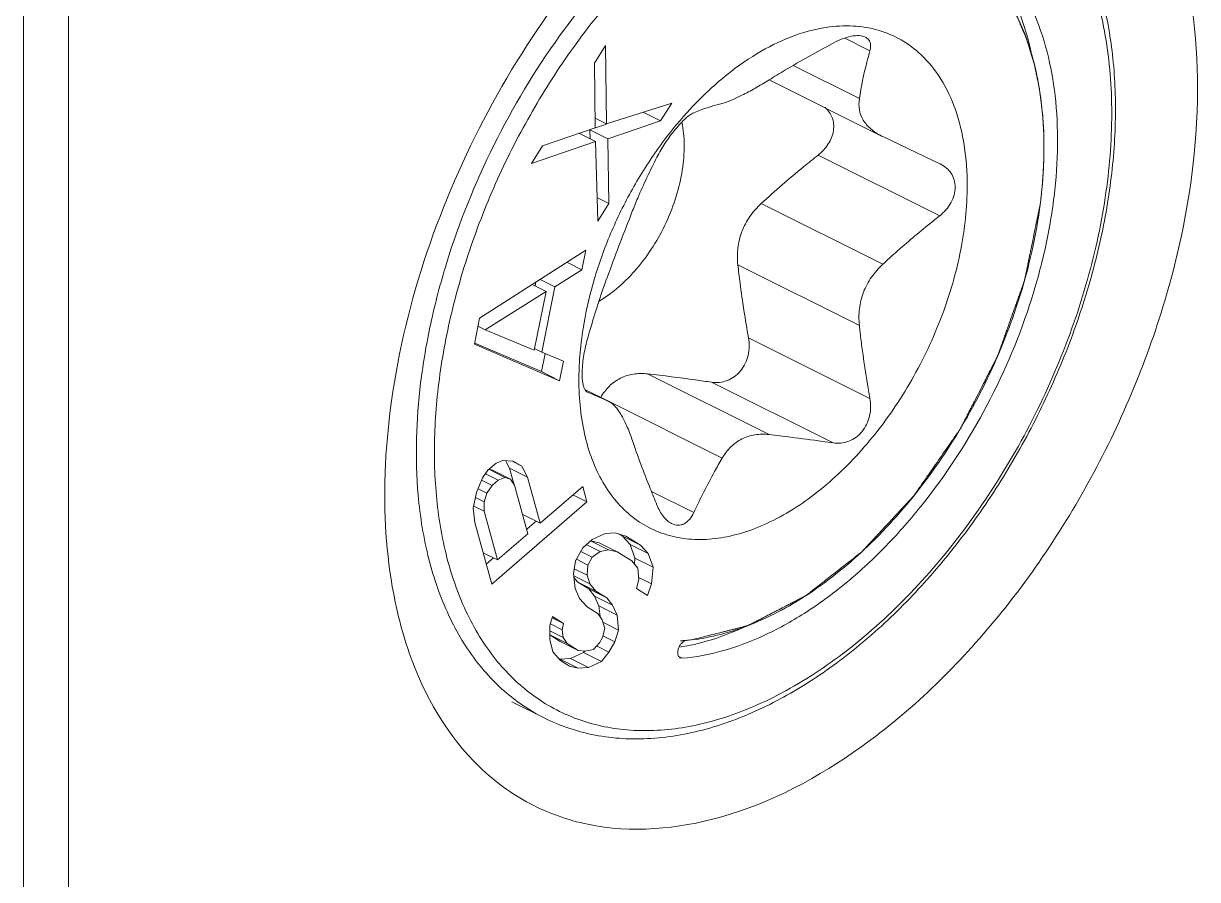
# Model space of a CAD drawing. Header units: millimetres. Extents: x 1177 to 4147, y 93 to 2194.
# Drawn here: x 3561.72 to 3568.16, y 1017.41 to 1022.1 of the extents above; entities that cross this region are included whole.
import ezdxf

# ---------------------------------------------------------------- set-up
doc = ezdxf.new("R2010")
doc.units = ezdxf.units.MM
doc.header["$LTSCALE"] = 0.1
doc.layers.get('0').update_dxf_attribs({"lineweight": 13})

# ---------------------------------------------------------------- blocks, each defined once
blk = doc.blocks.new('01')
for p, q in [((4016.8879, 674.7706), (4016.8879, 1166.673)), ((4017.2415, 678.2525), (4017.2415, 1164.9588)), ((4023.5157, 1042.3684), (4023.3185, 1042.467)), ((4021.4458, 1042.4103), (4021.3587, 1042.2716)), ((4021.3587, 1042.2716), (4021.4458, 1042.4103)), ((4021.4458, 1042.4103), (4021.4527, 1041.7963)), ((4021.4527, 1041.7963), (4021.4458, 1042.4103)), ((4021.3587, 1042.2716), (4021.3651, 1041.7654)), ((4021.3651, 1041.7654), (4021.3587, 1042.2716)), ((4022.9134, 1042.2529), (4023.4324, 1041.9934)), ((4022.7261, 1042.1409), (4023.6068, 1041.7005)), ((4021.9638, 1041.9587), (4021.4527, 1041.7963)), ((4021.4527, 1041.7963), (4021.9638, 1041.9587)), ((4021.9638, 1041.9587), (4021.8768, 1041.82)), ((4021.8768, 1041.82), (4021.9638, 1041.9587)), ((4021.8768, 1041.82), (4021.741, 1041.8879)), ((4021.4527, 1041.7963), (4021.3641, 1041.8406)), ((4021.3655, 1041.7643), (4021.4534, 1041.7943)), ((4021.8768, 1041.82), (4021.4643, 1041.679)), ((4021.4643, 1041.679), (4021.8768, 1041.82)), ((4021.3651, 1041.7654), (4020.9526, 1041.6244)), ((4020.9526, 1041.6244), (4021.3651, 1041.7654)), ((4021.3657, 1041.6577), (4021.2374, 1041.7218)), ((4021.4643, 1041.679), (4021.3229, 1041.7497)), ((4021.3238, 1041.6786), (4021.3229, 1041.7497)), ((4023.6068, 1041.7005), (4023.6158, 1041.6961)), ((4023.6158, 1041.6961), (4023.8832, 1041.5688)), ((4021.3657, 1041.6577), (4020.8656, 1041.4857)), ((4020.8656, 1041.4857), (4021.3657, 1041.6577)), ((4020.9526, 1041.6244), (4020.8656, 1041.4857)), ((4020.8656, 1041.4857), (4020.9526, 1041.6244)), ((4021.3657, 1041.6577), (4021.3836, 1041.0341)), ((4021.3836, 1041.0341), (4021.3657, 1041.6577)), ((4021.4643, 1041.679), (4021.4706, 1041.1728)), ((4021.4706, 1041.1728), (4021.4643, 1041.679)), ((4024.0614, 1041.0758), (4023.1101, 1041.5514)), ((4023.8832, 1041.5688), (4024.0614, 1041.4838)), ((4024.0614, 1041.4838), (4024.0656, 1041.4817)), ((4021.4706, 1041.1728), (4021.3783, 1041.219)), ((4021.4706, 1041.1728), (4021.3836, 1041.0341)), ((4021.3836, 1041.0341), (4021.4706, 1041.1728)), ((4022.6645, 1041.1721), (4023.6158, 1040.6965)), ((4021.2916, 1040.8064), (4020.4592, 1040.275)), ((4020.4592, 1040.275), (4021.2916, 1040.8064)), ((4021.2916, 1040.8064), (4021.2607, 1040.6531)), ((4021.2607, 1040.6531), (4021.2916, 1040.8064)), ((4021.2607, 1040.6531), (4021.1434, 1040.7118)), ((4022.4812, 1040.6916), (4023.4324, 1040.2159)), ((4021.2607, 1040.6531), (4021.0486, 1040.5196)), ((4021.0486, 1040.5196), (4021.2607, 1040.6531)), ((4020.9796, 1040.4836), (4020.8711, 1040.5379)), ((4020.8943, 1040.5263), (4020.9004, 1040.5566)), ((4021.0486, 1040.5196), (4020.933, 1040.5774)), ((4021.0486, 1040.5196), (4020.9456, 1040.0088)), ((4020.9456, 1040.0088), (4021.0486, 1040.5196)), ((4020.5024, 1040.1833), (4020.9796, 1040.4836)), ((4020.5024, 1040.1833), (4020.9796, 1040.4836)), ((4020.9796, 1040.4836), (4020.8869, 1040.0239)), ((4020.9796, 1040.4836), (4020.8869, 1040.0239)), ((4020.4592, 1040.275), (4020.418, 1040.0707)), ((4020.418, 1040.0707), (4020.4592, 1040.275)), ((4020.5024, 1040.1833), (4020.4463, 1040.2113)), ((4020.8869, 1040.0239), (4020.5024, 1040.1833)), ((4020.8869, 1040.0239), (4020.5024, 1040.1833)), ((4023.5157, 1039.6455), (4022.5644, 1040.1211)), ((4021.0856, 1039.7848), (4020.418, 1040.0707)), ((4020.418, 1040.0707), (4021.0856, 1039.7848)), ((4020.4216, 1040.0792), (4020.9442, 1039.8555)), ((4020.9456, 1040.0088), (4020.8895, 1040.0369)), ((4020.9442, 1039.8555), (4020.9728, 1039.9975)), ((4021.1165, 1039.938), (4020.9456, 1040.0088)), ((4020.9456, 1040.0088), (4021.1165, 1039.938)), ((4021.1165, 1039.938), (4021.0856, 1039.7848)), ((4021.0856, 1039.7848), (4021.1165, 1039.938)), ((4021.0856, 1039.7848), (4020.9442, 1039.8555)), ((4021.7743, 1039.8383), (4022.7256, 1039.3626)), ((4023.2272, 1039.2972), (4022.2759, 1039.7728)), ((4021.2833, 1039.7157), (4021.4728, 1039.621)), ((4021.2834, 1039.7156), (4021.4687, 1039.6229)), ((4021.3018, 1039.696), (4021.3004, 1039.6966)), ((4021.4728, 1039.621), (4021.4687, 1039.6229)), ((4021.4733, 1039.6221), (4022.3589, 1039.1793)), ((4020.5876, 1039.1401), (4020.5241, 1039.0854)), ((4020.5241, 1039.0854), (4020.5876, 1039.1401)), ((4020.6407, 1039.1611), (4020.5876, 1039.1401)), ((4020.5876, 1039.1401), (4020.6407, 1039.1611)), ((4020.7207, 1039.1557), (4020.6407, 1039.1611)), ((4020.6407, 1039.1611), (4020.7207, 1039.1557)), ((4020.6925, 1039.1005), (4020.6628, 1039.1596)), ((4020.7904, 1039.1164), (4020.719, 1039.1522)), ((4020.7904, 1039.1164), (4020.7207, 1039.1557)), ((4020.7207, 1039.1557), (4020.7904, 1039.1164)), ((4020.8339, 1039.0298), (4020.7904, 1039.1164)), ((4020.7904, 1039.1164), (4020.8339, 1039.0298)), ((4020.482, 1039.0242), (4020.4351, 1038.9092)), ((4020.4351, 1038.9092), (4020.482, 1039.0242)), ((4020.5241, 1039.0854), (4020.482, 1039.0242)), ((4020.482, 1039.0242), (4020.5241, 1039.0854)), ((4020.6048, 1039.006), (4020.5041, 1039.0563)), ((4020.658, 1039.027), (4020.5304, 1039.0908)), ((4020.5328, 1039.0929), (4020.5593, 1039.0849)), ((4020.7007, 1039.0142), (4020.5593, 1039.0849)), ((4020.658, 1039.027), (4020.6048, 1039.006)), ((4020.6048, 1039.006), (4020.658, 1039.027)), ((4020.7007, 1039.0142), (4020.658, 1039.027)), ((4020.658, 1039.027), (4020.7007, 1039.0142)), ((4020.8339, 1039.0298), (4020.6925, 1039.1005)), ((4020.7263, 1038.9776), (4020.6925, 1039.1005)), ((4020.9333, 1038.6684), (4020.8339, 1039.0298)), ((4020.8339, 1039.0298), (4020.9333, 1038.6684)), ((4020.5152, 1038.9038), (4020.4489, 1038.9369)), ((4020.5572, 1038.9649), (4020.4733, 1039.0069)), ((4020.5572, 1038.9649), (4020.5152, 1038.9038)), ((4020.5152, 1038.9038), (4020.5572, 1038.9649)), ((4020.6048, 1039.006), (4020.5572, 1038.9649)), ((4020.5572, 1038.9649), (4020.6048, 1039.006)), ((4020.7332, 1038.9677), (4020.7007, 1039.0142)), ((4020.7007, 1039.0142), (4020.7332, 1038.9677)), ((4020.8381, 1038.5863), (4020.7332, 1038.9677)), ((4020.7332, 1038.9677), (4020.8381, 1038.5863)), ((4021.2665, 1038.9559), (4020.9333, 1038.6684)), ((4020.9333, 1038.6684), (4021.2665, 1038.9559)), ((4021.2997, 1038.8355), (4021.2665, 1038.9559)), ((4021.2665, 1038.9559), (4021.2997, 1038.8355)), ((4020.4351, 1038.9092), (4020.4096, 1038.7879)), ((4020.4096, 1038.7879), (4020.4351, 1038.9092)), ((4020.4945, 1038.8363), (4020.4269, 1038.87)), ((4020.5152, 1038.9038), (4020.4945, 1038.8363)), ((4020.4945, 1038.8363), (4020.5152, 1038.9038)), ((4020.4945, 1038.8363), (4020.4952, 1038.7623)), ((4020.4952, 1038.7623), (4020.4945, 1038.8363)), ((4021.2997, 1038.8355), (4020.5539, 1038.192)), ((4020.5539, 1038.192), (4021.2997, 1038.8355)), ((4021.2997, 1038.8355), (4021.1903, 1038.8902)), ((4022.1359, 1038.7516), (4021.8051, 1038.917)), ((4020.4096, 1038.7879), (4020.4213, 1038.6738)), ((4020.4213, 1038.6738), (4020.4096, 1038.7879)), ((4020.4952, 1038.7623), (4020.4129, 1038.8035)), ((4020.6001, 1038.3809), (4020.4952, 1038.7623)), ((4020.4952, 1038.7623), (4020.6001, 1038.3809)), ((4020.5539, 1038.192), (4020.4213, 1038.6738)), ((4020.4213, 1038.6738), (4020.5539, 1038.192)), ((4020.9333, 1038.6684), (4020.7967, 1038.7367)), ((4020.8284, 1038.6216), (4020.9013, 1038.6845)), ((4020.8381, 1038.5863), (4020.6001, 1038.3809)), ((4020.6001, 1038.3809), (4020.8381, 1038.5863)), ((4021.4422, 1038.5875), (4021.3401, 1038.5414)), ((4021.4422, 1038.5875), (4021.3401, 1038.5414)), ((4021.5218, 1038.5925), (4021.4422, 1038.5875)), ((4021.5218, 1038.5925), (4021.4422, 1038.5875)), ((4021.6045, 1038.568), (4021.5218, 1038.5925)), ((4021.6045, 1038.568), (4021.5218, 1038.5925)), ((4021.5774, 1038.5668), (4021.5497, 1038.5842)), ((4021.7189, 1038.4961), (4021.5774, 1038.5668)), ((4021.6377, 1038.5013), (4021.5774, 1038.5668)), ((4021.7189, 1038.4961), (4021.6045, 1038.568)), ((4021.7189, 1038.4961), (4021.6045, 1038.568)), ((4021.2666, 1038.4773), (4021.2105, 1038.3748)), ((4021.2666, 1038.4773), (4021.2105, 1038.3748)), ((4021.3401, 1038.5414), (4021.2666, 1038.4773)), ((4021.3401, 1038.5414), (4021.2666, 1038.4773)), ((4021.4034, 1038.4464), (4021.2939, 1038.5012)), ((4021.3274, 1038.5312), (4021.3958, 1038.5157)), ((4021.4688, 1038.4604), (4021.3274, 1038.5312)), ((4021.5372, 1038.445), (4021.3958, 1038.5157)), ((4021.7791, 1038.4306), (4021.6377, 1038.5013)), ((4021.6755, 1038.3948), (4021.6377, 1038.5013)), ((4021.7791, 1038.4306), (4021.7189, 1038.4961)), ((4021.7791, 1038.4306), (4021.7189, 1038.4961)), ((4020.6001, 1038.3809), (4020.4863, 1038.4378)), ((4020.511, 1038.3478), (4020.568, 1038.397)), ((4021.2105, 1038.3748), (4021.1943, 1038.2748)), ((4021.2105, 1038.3748), (4021.1943, 1038.2748)), ((4021.3075, 1038.3413), (4021.2166, 1038.3868)), ((4021.3412, 1038.4029), (4021.2518, 1038.4476)), ((4021.3075, 1038.3413), (4021.3412, 1038.4029)), ((4021.3075, 1038.3413), (4021.3412, 1038.4029)), ((4021.3412, 1038.4029), (4021.4034, 1038.4464)), ((4021.3412, 1038.4029), (4021.4034, 1038.4464)), ((4021.4034, 1038.4464), (4021.4688, 1038.4604)), ((4021.4034, 1038.4464), (4021.4688, 1038.4604)), ((4021.4688, 1038.4604), (4021.5372, 1038.445)), ((4021.4688, 1038.4604), (4021.5372, 1038.445)), ((4021.5372, 1038.445), (4021.6516, 1038.373)), ((4021.5372, 1038.445), (4021.6516, 1038.373)), ((4021.6516, 1038.373), (4021.6975, 1038.3165)), ((4021.6516, 1038.373), (4021.6975, 1038.3165)), ((4021.6709, 1038.3493), (4021.6755, 1038.3948)), ((4021.817, 1038.3241), (4021.6755, 1038.3948)), ((4021.817, 1038.3241), (4021.7791, 1038.4306)), ((4021.817, 1038.3241), (4021.7791, 1038.4306)), ((4021.3025, 1038.2618), (4021.2005, 1038.3128)), ((4021.3025, 1038.2618), (4021.3075, 1038.3413)), ((4021.3025, 1038.2618), (4021.3075, 1038.3413)), ((4021.6975, 1038.3165), (4021.7068, 1038.228)), ((4021.6975, 1038.3165), (4021.7068, 1038.228)), ((4021.8038, 1038.1946), (4021.817, 1038.3241)), ((4021.8038, 1038.1946), (4021.817, 1038.3241)), ((4021.1943, 1038.2748), (4021.2066, 1038.1567)), ((4021.1943, 1038.2748), (4021.2066, 1038.1567)), ((4021.3229, 1038.1938), (4021.1961, 1038.2572)), ((4021.2275, 1038.208), (4021.1974, 1038.245)), ((4021.3689, 1038.1373), (4021.2275, 1038.208)), ((4021.3133, 1038.1541), (4021.2275, 1038.208)), ((4021.3229, 1038.1938), (4021.3025, 1038.2618)), ((4021.3229, 1038.1938), (4021.3025, 1038.2618)), ((4021.3689, 1038.1373), (4021.3229, 1038.1938)), ((4021.3689, 1038.1373), (4021.3229, 1038.1938)), ((4021.7068, 1038.228), (4021.6874, 1038.1575)), ((4021.7068, 1038.228), (4021.6874, 1038.1575)), ((4021.8038, 1038.1946), (4021.7051, 1038.2439)), ((4021.7732, 1038.1035), (4021.8038, 1038.1946)), ((4021.7732, 1038.1035), (4021.8038, 1038.1946)), ((4021.2066, 1038.1567), (4021.2413, 1038.0797)), ((4021.2066, 1038.1567), (4021.2413, 1038.0797)), ((4021.4547, 1038.0833), (4021.3133, 1038.1541)), ((4021.3592, 1038.0976), (4021.3133, 1038.1541)), ((4021.5007, 1038.0269), (4021.3592, 1038.0976)), ((4021.394, 1038.0206), (4021.3592, 1038.0976)), ((4021.4547, 1038.0833), (4021.3689, 1038.1373)), ((4021.4547, 1038.0833), (4021.3689, 1038.1373)), ((4021.6874, 1038.1575), (4021.7732, 1038.1035)), ((4021.6874, 1038.1575), (4021.7732, 1038.1035)), ((4021.2413, 1038.0797), (4021.3016, 1038.0142)), ((4021.2413, 1038.0797), (4021.3016, 1038.0142)), ((4021.3016, 1038.0142), (4021.3874, 1037.9603)), ((4021.3016, 1038.0142), (4021.3874, 1037.9603)), ((4021.5354, 1037.9499), (4021.394, 1038.0206)), ((4021.4027, 1037.9374), (4021.394, 1038.0206)), ((4021.5007, 1038.0269), (4021.4547, 1038.0833)), ((4021.5007, 1038.0269), (4021.4547, 1038.0833)), ((4021.5354, 1037.9499), (4021.5007, 1038.0269)), ((4021.5354, 1037.9499), (4021.5007, 1038.0269)), ((4021.0291, 1037.9376), (4021.0097, 1037.8671)), ((4021.0291, 1037.9376), (4021.0097, 1037.8671)), ((4021.1149, 1037.8836), (4021.0264, 1037.9278)), ((4021.1149, 1037.8836), (4021.0291, 1037.9376)), ((4021.1149, 1037.8836), (4021.0291, 1037.9376)), ((4021.3874, 1037.9603), (4021.4191, 1037.9128)), ((4021.3874, 1037.9603), (4021.4191, 1037.9128)), ((4021.4191, 1037.9128), (4021.4395, 1037.8448)), ((4021.4191, 1037.9128), (4021.4395, 1037.8448)), ((4021.5477, 1037.8318), (4021.5354, 1037.9499)), ((4021.5477, 1037.8318), (4021.5354, 1037.9499)), ((4021.0097, 1037.8671), (4021.0078, 1037.758)), ((4021.0097, 1037.8671), (4021.0078, 1037.758)), ((4021.1129, 1037.7746), (4021.009, 1037.8265)), ((4021.1067, 1037.8336), (4021.0134, 1037.8803)), ((4021.1067, 1037.8336), (4021.1149, 1037.8836)), ((4021.1067, 1037.8336), (4021.1149, 1037.8836)), ((4021.1129, 1037.7746), (4021.1067, 1037.8336)), ((4021.1129, 1037.7746), (4021.1067, 1037.8336)), ((4021.4395, 1037.8448), (4021.4202, 1037.7743)), ((4021.4395, 1037.8448), (4021.4202, 1037.7743)), ((4021.5477, 1037.8318), (4021.4249, 1037.8932)), ((4021.5172, 1037.7408), (4021.5477, 1037.8318)), ((4021.5172, 1037.7408), (4021.5477, 1037.8318)), ((4021.0078, 1037.758), (4021.0313, 1037.6605)), ((4021.0078, 1037.758), (4021.0313, 1037.6605)), ((4021.1446, 1037.7271), (4021.0084, 1037.7952)), ((4021.0889, 1037.7438), (4021.0084, 1037.7945)), ((4021.2303, 1037.6731), (4021.0889, 1037.7438)), ((4021.1446, 1037.7271), (4021.1129, 1037.7746)), ((4021.1446, 1037.7271), (4021.1129, 1037.7746)), ((4021.3977, 1037.7332), (4021.3498, 1037.6807)), ((4021.3977, 1037.7332), (4021.3498, 1037.6807)), ((4021.4202, 1037.7743), (4021.3977, 1037.7332)), ((4021.4202, 1037.7743), (4021.3977, 1037.7332)), ((4021.5172, 1037.7408), (4021.4238, 1037.7875)), ((4021.4723, 1037.6588), (4021.5172, 1037.7408)), ((4021.4723, 1037.6588), (4021.5172, 1037.7408)), ((4022.08, 1037.7515), (4022.0858, 1037.752)), ((4022.0858, 1037.752), (4022.1194, 1037.7555)), ((4021.0313, 1037.6605), (4021.0916, 1037.595)), ((4021.0313, 1037.6605), (4021.0916, 1037.595)), ((4021.2303, 1037.6731), (4021.1446, 1037.7271)), ((4021.2303, 1037.6731), (4021.1446, 1037.7271)), ((4021.1696, 1037.6104), (4021.2717, 1037.6564)), ((4021.2845, 1037.6667), (4021.2303, 1037.6731)), ((4021.2845, 1037.6667), (4021.2303, 1037.6731)), ((4021.2717, 1037.6564), (4021.2818, 1037.6688)), ((4021.4131, 1037.5857), (4021.2717, 1037.6564)), ((4021.3498, 1037.6807), (4021.2845, 1037.6667)), ((4021.3498, 1037.6807), (4021.2845, 1037.6667)), ((4021.4723, 1037.6588), (4021.3744, 1037.7077)), ((4021.4131, 1037.5857), (4021.4723, 1037.6588)), ((4021.4131, 1037.5857), (4021.4723, 1037.6588)), ((4021.08, 1037.6076), (4021.09, 1037.6053)), ((4021.09, 1037.6053), (4021.1696, 1037.6104)), ((4021.2314, 1037.5346), (4021.09, 1037.6053)), ((4021.0916, 1037.595), (4021.163, 1037.5501)), ((4021.0916, 1037.595), (4021.163, 1037.5501)), ((4021.163, 1037.5501), (4021.2314, 1037.5346)), ((4021.163, 1037.5501), (4021.2314, 1037.5346)), ((4021.3111, 1037.5396), (4021.1696, 1037.6104)), ((4021.3111, 1037.5396), (4021.4131, 1037.5857)), ((4021.3111, 1037.5396), (4021.4131, 1037.5857)), ((4022.0464, 1037.6115), (4022.0197, 1037.6248)), ((4022.0464, 1037.6115), (4022.0297, 1037.6144)), ((4021.2314, 1037.5346), (4021.3111, 1037.5396)), ((4021.2314, 1037.5346), (4021.3111, 1037.5396)), ((4020.9644, 1037.144), (4020.7109, 1037.2708))]:
    blk.add_line(p, q)
for centre, radius, start, end in [((4024.5685, 1039.6656), 3.3325, 144.93887, 145.53874), ((4027.6865, 1036.3023), 5.99, 131.70938, 132.81259), ((4029.5672, 1040.8716), 6.1697, 186.10007, 186.61048), ((4023.9851, 1039.7611), 2.7498, 171.93049, 172.78946), ((4023.5438, 1039.7919), 2.3072, 178.82337, 179.99663), ((4023.4663, 1039.7919), 2.2297, 179.99586, 181.46265), ((4015.8845, 1027.0859), 13.7245, 65.99091, 66.75163), ((4021.2967, 1026.6888), 12.7541, 82.798, 83.56763), ((4021.7465, 1039.4017), 1.7269, 279.21284, 281.29787), ((4021.6192, 1038.4515), 1.4623, 232.56694, 243.39728), ((4021.4231, 1039.972), 2.9823, 295.68553, 296.56658)]:
    blk.add_arc(centre, radius, start, end)
for points, knots in [([(4023.451, 1044.5957), (4023.7844, 1044.6904), (4024.3171, 1044.7372), (4024.9549, 1044.5097), (4025.5066, 1044.1079), (4025.9853, 1043.2662), (4026.0803, 1042.4897), (4026.0803, 1042.0725)], [0, 0, 0, 0, 0.241229, 0.353155, 0.465495, 0.709646, 1, 1, 1, 1]), ([(4024.408, 1044.0311), (4024.52, 1043.9751), (4024.7342, 1043.8318), (4024.9995, 1043.5401), (4025.2056, 1043.1805), (4025.3495, 1042.7633), (4025.43, 1042.2985), (4025.4467, 1041.7962), (4025.3999, 1041.2672), (4025.2911, 1040.7231), (4025.1229, 1040.176), (4024.8992, 1039.6382), (4024.6253, 1039.1221), (4024.3072, 1038.6392), (4023.9522, 1038.2008), (4023.568, 1037.8166), (4023.1632, 1037.4956), (4022.8757, 1037.3229), (4022.7309, 1037.2505)], [0, 0, 0, 0, 0.046374, 0.094191, 0.144678, 0.198693, 0.256662, 0.318598, 0.384166, 0.452757, 0.523561, 0.595631, 0.66795, 0.739486, 0.809251, 0.876361, 0.940103, 1, 1, 1, 1]), ([(4022.7569, 1037.3046), (4022.9384, 1037.3954), (4023.2982, 1037.6225), (4023.7923, 1038.0578), (4024.2472, 1038.5864), (4024.646, 1039.1886), (4024.9739, 1039.8419), (4025.2187, 1040.5219), (4025.3711, 1041.2033), (4025.4253, 1041.8609), (4025.3789, 1042.4708), (4025.2326, 1043.011), (4025.0243, 1043.3948), (4024.8124, 1043.6399), (4024.6364, 1043.7903), (4024.4418, 1043.9092), (4024.2308, 1043.9952), (4024.0055, 1044.0475), (4023.6831, 1044.0722), (4023.2518, 1044.0117), (4022.9219, 1043.8823), (4022.7569, 1043.7998)], [0, 0, 0, 0, 0.063265, 0.131823, 0.204585, 0.280032, 0.356417, 0.431911, 0.504761, 0.573445, 0.636852, 0.694489, 0.746724, 0.771287, 0.795134, 0.818602, 0.84206, 0.865879, 0.890399, 0.942508, 1, 1, 1, 1]), ([(4019.7509, 1039.4785), (4019.8412, 1040.2689), (4020.3417, 1041.8126), (4021.2935, 1043.1279), (4021.878, 1043.6626)], [0, 0, 0, 0, 0.501063, 1, 1, 1, 1]), ([(4022.2603, 1043.6678), (4022.0394, 1043.5145), (4021.6137, 1043.1489), (4021.2546, 1042.7193), (4021.086, 1042.4849)], [0, 0, 0, 0, 0.482181, 1, 1, 1, 1]), ([(4024.8684, 1041.858), (4024.8651, 1041.8844), (4024.8603, 1041.9241), (4024.8546, 1041.9704), (4024.8514, 1041.9968), (4024.849, 1042.0166), (4024.847, 1042.0332), (4024.8454, 1042.0464), (4024.8444, 1042.0546), (4024.8435, 1042.0613), (4024.843, 1042.0654), (4024.8427, 1042.0683), (4024.8425, 1042.0699), (4024.8421, 1042.0715), (4024.8417, 1042.0734), (4024.8407, 1042.0781), (4024.8393, 1042.0851), (4024.8373, 1042.0945), (4024.8354, 1042.1039), (4024.8328, 1042.1164), (4024.8282, 1042.1383), (4024.8217, 1042.1695), (4024.8152, 1042.2007), (4024.8106, 1042.2226), (4024.808, 1042.2351), (4024.806, 1042.2445), (4024.8041, 1042.2539), (4024.8026, 1042.2609), (4024.8017, 1042.2656), (4024.8012, 1042.2675), (4024.8009, 1042.2691), (4024.8005, 1042.2706), (4024.7997, 1042.2731), (4024.7986, 1042.2768), (4024.7968, 1042.2826), (4024.7946, 1042.2899), (4024.791, 1042.3016), (4024.7865, 1042.3162), (4024.7812, 1042.3337), (4024.7758, 1042.3513), (4024.7704, 1042.3688), (4024.765, 1042.3863), (4024.7597, 1042.4038), (4024.7552, 1042.4184), (4024.7516, 1042.4301), (4024.7494, 1042.4374), (4024.7476, 1042.4432), (4024.7463, 1042.4476), (4024.7451, 1042.4513), (4024.7444, 1042.4538), (4024.7439, 1042.4553), (4024.7436, 1042.4564), (4024.7431, 1042.4574), (4024.7426, 1042.4587), (4024.7416, 1042.4611), (4024.7402, 1042.4645), (4024.7385, 1042.4685), (4024.7362, 1042.4739), (4024.7334, 1042.4806), (4024.7289, 1042.4914), (4024.7232, 1042.5049), (4024.7164, 1042.521), (4024.7097, 1042.5372), (4024.7029, 1042.5534), (4024.6961, 1042.5695), (4024.6893, 1042.5857), (4024.6836, 1042.5992), (4024.6791, 1042.6099), (4024.6763, 1042.6167), (4024.674, 1042.6221), (4024.6726, 1042.6254), (4024.6716, 1042.6278), (4024.671, 1042.6291), (4024.6703, 1042.6303), (4024.6695, 1042.6319), (4024.6675, 1042.6355), (4024.6644, 1042.641), (4024.6603, 1042.6484), (4024.6563, 1042.6557), (4024.6508, 1042.6655), (4024.6413, 1042.6826), (4024.6277, 1042.7071), (4024.6141, 1042.7316), (4024.6046, 1042.7487), (4024.5992, 1042.7585), (4024.5951, 1042.7658), (4024.591, 1042.7732), (4024.588, 1042.7787), (4024.586, 1042.7824), (4024.5851, 1042.7839), (4024.5844, 1042.7851), (4024.5837, 1042.7863), (4024.5822, 1042.7882), (4024.5802, 1042.791), (4024.577, 1042.7955), (4024.5729, 1042.8011), (4024.5664, 1042.81), (4024.5583, 1042.8212), (4024.5486, 1042.8346), (4024.5356, 1042.8525), (4024.5194, 1042.8749), (4024.4999, 1042.9017), (4024.487, 1042.9196), (4024.4805, 1042.9286)], [0, 0, 0, 0, 0.0625, 0.09375, 0.109375, 0.125, 0.140625, 0.148438, 0.15625, 0.160156, 0.164062, 0.166016, 0.166992, 0.167969, 0.169922, 0.171875, 0.179688, 0.1875, 0.195312, 0.203125, 0.21875, 0.25, 0.28125, 0.296875, 0.304688, 0.3125, 0.320312, 0.328125, 0.330078, 0.332031, 0.333008, 0.333984, 0.335938, 0.339844, 0.34375, 0.351562, 0.359375, 0.375, 0.390625, 0.40625, 0.421875, 0.4375, 0.453125, 0.46875, 0.476562, 0.484375, 0.488281, 0.492188, 0.496094, 0.498047, 0.499023, 0.5, 0.500977, 0.501953, 0.503906, 0.507812, 0.511719, 0.515625, 0.523438, 0.53125, 0.546875, 0.5625, 0.578125, 0.59375, 0.609375, 0.625, 0.640625, 0.648438, 0.65625, 0.660156, 0.664062, 0.666016, 0.666992, 0.667969, 0.669922, 0.671875, 0.679688, 0.6875, 0.695312, 0.703125, 0.71875, 0.75, 0.78125, 0.796875, 0.804688, 0.8125, 0.820312, 0.828125, 0.830078, 0.832031, 0.833008, 0.833984, 0.835938, 0.839844, 0.84375, 0.851562, 0.859375, 0.875, 0.890625, 0.90625, 0.9375, 0.96875, 1, 1, 1, 1]), ([(4024.779, 1042.3534), (4024.7545, 1042.4637), (4024.6921, 1042.6736), (4024.5951, 1042.8705), (4024.5394, 1042.9596)], [0, 0, 0, 0, 0.518165, 1, 1, 1, 1]), ([(4021.5543, 1042.8454), (4021.4262, 1042.7014), (4021.1825, 1042.3953), (4020.8632, 1041.8982), (4020.5913, 1041.3672), (4020.3738, 1040.8158), (4020.2161, 1040.2578), (4020.1221, 1039.7069), (4020.0943, 1039.177), (4020.1214, 1038.834), (4020.1474, 1038.6705)], [0, 0, 0, 0, 0.127491, 0.258267, 0.390299, 0.521487, 0.64978, 0.77329, 0.890419, 1, 1, 1, 1]), ([(4024.8724, 1041.4177), (4024.8808, 1041.5602), (4024.8801, 1041.8364), (4024.8215, 1042.2309), (4024.7064, 1042.5812), (4024.5889, 1042.7865), (4024.5215, 1042.8764)], [0, 0, 0, 0, 0.280138, 0.540178, 0.77953, 1, 1, 1, 1]), ([(4022.0464, 1037.6115), (4022.1518, 1037.6207), (4022.369, 1037.6622), (4022.6906, 1037.7828), (4023.0127, 1037.9606), (4023.329, 1038.192), (4023.6333, 1038.4721), (4024.0193, 1038.9083), (4024.4317, 1039.5353), (4024.7307, 1040.227), (4024.8894, 1040.7986), (4024.9634, 1041.2188), (4024.9917, 1041.6257), (4024.9687, 1042.1204), (4024.8829, 1042.4766), (4024.7882, 1042.6871)], [0, 0, 0, 0, 0.049411, 0.10258, 0.159713, 0.220696, 0.28513, 0.352417, 0.492284, 0.633465, 0.702331, 0.76887, 0.832367, 0.892274, 1, 1, 1, 1]), ([(4022.1084, 1041.912), (4022.1883, 1041.9982), (4022.3535, 1042.156), (4022.6942, 1042.4018), (4022.9825, 1042.5223), (4023.1729, 1042.5511)], [0, 0, 0, 0, 0.279855, 0.541423, 1, 1, 1, 1]), ([(4023.1729, 1042.5511), (4023.2424, 1042.5616), (4023.38, 1042.5697), (4023.5807, 1042.5372), (4023.7635, 1042.4601), (4023.8688, 1042.3812), (4023.9163, 1042.3363)], [0, 0, 0, 0, 0.263216, 0.512472, 0.755201, 1, 1, 1, 1]), ([(4021.086, 1042.4849), (4020.8915, 1042.2146), (4020.5475, 1041.6408), (4020.237, 1040.8694), (4020.0707, 1040.2383), (4019.9672, 1039.6347), (4019.9526, 1039.1807), (4019.9784, 1038.8889)], [0, 0, 0, 0, 0.260591, 0.521022, 0.64786, 0.770696, 1, 1, 1, 1]), ([(4022.7256, 1042.1398), (4022.7662, 1042.1653), (4022.9308, 1042.2659), (4023.0994, 1042.3599), (4023.2272, 1042.4282)], [0, 0, 0, 0, 0.248883, 1, 1, 1, 1]), ([(4023.2272, 1042.4282), (4023.2505, 1042.4407), (4023.2965, 1042.4622), (4023.3651, 1042.4831), (4023.4268, 1042.4897), (4023.4646, 1042.4822), (4023.4794, 1042.4747)], [0, 0, 0, 0, 0.300242, 0.57566, 0.811056, 1, 1, 1, 1]), ([(4023.4794, 1042.4747), (4023.4883, 1042.4703), (4023.5044, 1042.4586), (4023.5191, 1042.4322), (4023.5226, 1042.4008), (4023.5188, 1042.3794), (4023.5157, 1042.3684)], [0, 0, 0, 0, 0.241904, 0.472848, 0.720057, 1, 1, 1, 1]), ([(4023.5157, 1042.3684), (4023.5072, 1042.3383), (4023.4739, 1042.2146), (4023.4472, 1042.089), (4023.4324, 1041.9934)], [0, 0, 0, 0, 0.244334, 1, 1, 1, 1]), ([(4023.9163, 1042.3363), (4023.9756, 1042.2804), (4024.0828, 1042.1459), (4024.1956, 1041.9025), (4024.2634, 1041.6192), (4024.2772, 1041.4173), (4024.2772, 1041.3124)], [0, 0, 0, 0, 0.219653, 0.457363, 0.717236, 1, 1, 1, 1]), ([(4022.3589, 1041.9564), (4022.382, 1041.9623), (4022.4345, 1041.9815), (4022.5198, 1042.0215), (4022.6195, 1042.0752), (4022.6893, 1042.117), (4022.7256, 1042.1398)], [0, 0, 0, 0, 0.174041, 0.406426, 0.687634, 1, 1, 1, 1]), ([(4026.0803, 1042.0725), (4026.0803, 1041.5919), (4025.9328, 1040.5929), (4025.3842, 1039.1722), (4024.5583, 1037.8976), (4023.8381, 1037.1971), (4023.4507, 1036.9198)], [0, 0, 0, 0, 0.241612, 0.501416, 0.760461, 1, 1, 1, 1]), ([(4023.4324, 1041.9934), (4023.428, 1041.9648), (4023.4273, 1041.9059), (4023.459, 1041.8214), (4023.5216, 1041.7504), (4023.5766, 1041.7156), (4023.6068, 1041.7005)], [0, 0, 0, 0, 0.237288, 0.472424, 0.723454, 1, 1, 1, 1]), ([(4021.8407, 1041.58), (4021.8615, 1041.6096), (4021.9451, 1041.7246), (4022.0362, 1041.8342), (4022.1084, 1041.912)], [0, 0, 0, 0, 0.253987, 1, 1, 1, 1]), ([(4021.8474, 1041.5343), (4021.8664, 1041.5715), (4021.9111, 1041.6471), (4021.9754, 1041.7353), (4022.0319, 1041.7996), (4022.0706, 1041.8378), (4022.1044, 1041.8653), (4022.1261, 1041.8785), (4022.1359, 1041.8825)], [0, 0, 0, 0, 0.273641, 0.574888, 0.714236, 0.83469, 0.930719, 1, 1, 1, 1]), ([(4022.1359, 1041.8825), (4022.1529, 1041.8895), (4022.2258, 1041.9182), (4022.3007, 1041.9418), (4022.3589, 1041.9564)], [0, 0, 0, 0, 0.234293, 1, 1, 1, 1]), ([(4023.163, 1041.9252), (4023.1755, 1041.9144), (4023.1982, 1041.8897), (4023.2218, 1041.845), (4023.233, 1041.7948), (4023.2306, 1041.7227), (4023.1942, 1041.6329), (4023.1409, 1041.5759), (4023.1101, 1041.5514)], [0, 0, 0, 0, 0.115359, 0.230174, 0.347259, 0.468733, 0.726294, 1, 1, 1, 1]), ([(4022.0424, 1041.8086), (4022.0547, 1041.75), (4022.0666, 1041.6242), (4022.0508, 1041.429), (4022.0031, 1041.2263), (4021.9256, 1041.0252), (4021.822, 1040.8346), (4021.6968, 1040.6631), (4021.5556, 1040.5183), (4021.45, 1040.4405), (4021.3961, 1040.4086)], [0, 0, 0, 0, 0.110522, 0.231343, 0.360129, 0.493602, 0.627992, 0.759438, 0.884363, 1, 1, 1, 1]), ([(4024.8769, 1041.521), (4024.877, 1041.5279), (4024.8773, 1041.5416), (4024.8777, 1041.5588), (4024.8779, 1041.5708), (4024.878, 1041.5777), (4024.878, 1041.5879), (4024.8781, 1041.6032), (4024.8781, 1041.6185), (4024.8782, 1041.6288), (4024.8781, 1041.6355), (4024.878, 1041.644), (4024.8778, 1041.6541), (4024.8777, 1041.6625), (4024.8776, 1041.6693), (4024.8776, 1041.6735), (4024.8775, 1041.6769), (4024.8775, 1041.6794), (4024.8774, 1041.6815), (4024.8774, 1041.6832), (4024.8774, 1041.6844), (4024.8773, 1041.686), (4024.8773, 1041.6879), (4024.8772, 1041.6903), (4024.8771, 1041.6933), (4024.877, 1041.6972), (4024.8768, 1041.702), (4024.8766, 1041.7098), (4024.8763, 1041.7176), (4024.876, 1041.7254), (4024.8758, 1041.7313), (4024.8756, 1041.7371), (4024.8755, 1041.7415), (4024.8754, 1041.7445), (4024.8754, 1041.7457), (4024.8753, 1041.7467), (4024.8753, 1041.7475), (4024.8752, 1041.7489), (4024.8751, 1041.751), (4024.8749, 1041.7543), (4024.8747, 1041.7585), (4024.8744, 1041.7651), (4024.8739, 1041.7733), (4024.8734, 1041.7833), (4024.873, 1041.7907), (4024.8728, 1041.7957), (4024.8727, 1041.7978), (4024.8726, 1041.7994), (4024.8725, 1041.8012), (4024.8722, 1041.8044), (4024.8719, 1041.8089), (4024.8714, 1041.8162), (4024.8707, 1041.8253), (4024.8697, 1041.8398), (4024.8689, 1041.8507), (4024.8684, 1041.858)], [0, 0, 0, 0, 0.0625, 0.125, 0.15625, 0.171875, 0.1875, 0.25, 0.3125, 0.328125, 0.34375, 0.375, 0.40625, 0.4375, 0.453125, 0.46875, 0.476562, 0.484375, 0.492188, 0.496094, 0.5, 0.503906, 0.507812, 0.515625, 0.523438, 0.53125, 0.546875, 0.5625, 0.59375, 0.609375, 0.625, 0.640625, 0.65625, 0.660156, 0.664062, 0.666016, 0.667969, 0.671875, 0.679688, 0.6875, 0.703125, 0.71875, 0.75, 0.78125, 0.8125, 0.820312, 0.828125, 0.832031, 0.835938, 0.84375, 0.859375, 0.875, 0.90625, 0.9375, 1, 1, 1, 1]), ([(4021.2625, 1040.1472), (4021.2797, 1040.2687), (4021.3311, 1040.514), (4021.4519, 1040.8743), (4021.6142, 1041.2242), (4021.7481, 1041.4453), (4021.8208, 1041.5513)], [0, 0, 0, 0, 0.241715, 0.492248, 0.746727, 1, 1, 1, 1]), ([(4021.652, 1041.1032), (4021.6665, 1041.1405), (4021.726, 1041.2867), (4021.7939, 1041.4294), (4021.8474, 1041.5343)], [0, 0, 0, 0, 0.253873, 1, 1, 1, 1]), ([(4023.1101, 1041.5514), (4023.0719, 1041.5211), (4022.92, 1041.3987), (4022.7718, 1041.2716), (4022.6645, 1041.1721)], [0, 0, 0, 0, 0.249747, 1, 1, 1, 1]), ([(4024.8488, 1041.1674), (4024.8497, 1041.1745), (4024.8514, 1041.1888), (4024.8536, 1041.2067), (4024.8553, 1041.221), (4024.8569, 1041.2352), (4024.8587, 1041.253), (4024.8606, 1041.2708), (4024.8621, 1041.285), (4024.863, 1041.2956), (4024.864, 1041.3062), (4024.8647, 1041.3151), (4024.8654, 1041.3221), (4024.8658, 1041.3266), (4024.8661, 1041.3301), (4024.8663, 1041.3328), (4024.8665, 1041.335), (4024.8667, 1041.3367), (4024.8668, 1041.338), (4024.8669, 1041.3396), (4024.8671, 1041.3416), (4024.8672, 1041.3442), (4024.8675, 1041.3473), (4024.8678, 1041.3514), (4024.8681, 1041.3565), (4024.8687, 1041.3647), (4024.8693, 1041.3729), (4024.8699, 1041.3811), (4024.8704, 1041.3872), (4024.8708, 1041.3934), (4024.8711, 1041.398), (4024.8714, 1041.4011), (4024.8714, 1041.4023), (4024.8715, 1041.4034), (4024.8716, 1041.4043), (4024.8717, 1041.4058), (4024.8718, 1041.408), (4024.872, 1041.4115), (4024.8722, 1041.4159), (4024.8726, 1041.4228), (4024.8731, 1041.4315), (4024.8735, 1041.4403), (4024.8739, 1041.4472), (4024.8742, 1041.4516), (4024.8744, 1041.4551), (4024.8745, 1041.4573), (4024.8746, 1041.459), (4024.8747, 1041.4609), (4024.8748, 1041.4643), (4024.875, 1041.4691), (4024.8752, 1041.4768), (4024.8756, 1041.4864), (4024.8762, 1041.5018), (4024.8766, 1041.5133), (4024.8769, 1041.521)], [0, 0, 0, 0, 0.0625, 0.125, 0.15625, 0.1875, 0.25, 0.3125, 0.34375, 0.375, 0.40625, 0.4375, 0.453125, 0.46875, 0.476562, 0.484375, 0.492188, 0.496094, 0.5, 0.503906, 0.507812, 0.515625, 0.523438, 0.53125, 0.546875, 0.5625, 0.59375, 0.609375, 0.625, 0.640625, 0.65625, 0.660156, 0.664062, 0.666016, 0.667969, 0.671875, 0.679688, 0.6875, 0.703125, 0.71875, 0.75, 0.78125, 0.796875, 0.8125, 0.820312, 0.828125, 0.832031, 0.835938, 0.84375, 0.859375, 0.875, 0.90625, 0.9375, 1, 1, 1, 1]), ([(4022.0802, 1037.7515), (4022.241, 1037.7656), (4022.487, 1037.8281), (4022.7993, 1037.9703), (4023.1279, 1038.1655), (4023.5239, 1038.4897), (4023.9485, 1038.972), (4024.3135, 1039.5332), (4024.6007, 1040.1453), (4024.7956, 1040.7776), (4024.86, 1041.2076), (4024.8724, 1041.4177)], [0, 0, 0, 0, 0.098298, 0.151974, 0.208695, 0.330535, 0.461657, 0.598465, 0.736688, 0.871895, 1, 1, 1, 1]), ([(4024.0656, 1041.4817), (4024.0828, 1041.4731), (4024.1151, 1041.4522), (4024.1534, 1041.4094), (4024.1777, 1041.3572), (4024.183, 1041.319), (4024.183, 1041.2997)], [0, 0, 0, 0, 0.253344, 0.500133, 0.746624, 1, 1, 1, 1]), ([(4024.2772, 1041.3124), (4024.2772, 1041.1444), (4024.2392, 1040.7961), (4024.0901, 1040.2825), (4023.856, 1039.7861), (4023.5516, 1039.3386), (4023.1964, 1038.9682), (4022.8657, 1038.7363), (4022.5958, 1038.615), (4022.4014, 1038.5588), (4022.2125, 1038.5359), (4022.0894, 1038.5436), (4022.0306, 1038.5533)], [0, 0, 0, 0, 0.128809, 0.266666, 0.408304, 0.547874, 0.679834, 0.799848, 0.854727, 0.906117, 0.954336, 1, 1, 1, 1]), ([(4024.183, 1041.2997), (4024.183, 1041.2792), (4024.1768, 1041.2368), (4024.1428, 1041.1556), (4024.0968, 1041.1039), (4024.0614, 1041.0758)], [0, 0, 0, 0, 0.235347, 0.482572, 1, 1, 1, 1]), ([(4022.1194, 1037.7555), (4022.1378, 1037.7601), (4022.1746, 1037.7695), (4022.2299, 1037.7835), (4022.2851, 1037.7975), (4022.3312, 1037.8091), (4022.368, 1037.8185), (4022.3956, 1037.8255), (4022.4232, 1037.8324), (4022.4509, 1037.8394), (4022.4739, 1037.8453), (4022.4923, 1037.8499), (4022.5061, 1037.8534), (4022.5176, 1037.8564), (4022.5268, 1037.8587), (4022.5337, 1037.8604), (4022.5406, 1037.8622), (4022.5464, 1037.8636), (4022.551, 1037.8648), (4022.5539, 1037.8655), (4022.5562, 1037.8661), (4022.5579, 1037.8666), (4022.5593, 1037.8669), (4022.5604, 1037.8672), (4022.5609, 1037.8673), (4022.5614, 1037.8674), (4022.5618, 1037.8677), (4022.5624, 1037.868), (4022.5634, 1037.8685), (4022.5649, 1037.8693), (4022.5666, 1037.8702), (4022.569, 1037.8714), (4022.5719, 1037.8729), (4022.5766, 1037.8753), (4022.5825, 1037.8784), (4022.5895, 1037.882), (4022.5966, 1037.8857), (4022.606, 1037.8905), (4022.6177, 1037.8966), (4022.6318, 1037.9039), (4022.6506, 1037.9136), (4022.6741, 1037.9257), (4022.7022, 1037.9403), (4022.7304, 1037.9549), (4022.7586, 1037.9695), (4022.7962, 1037.9889), (4022.8337, 1038.0083), (4022.8713, 1038.0278), (4022.8995, 1038.0423), (4022.9229, 1038.0545), (4022.9417, 1038.0642), (4022.9558, 1038.0715), (4022.9675, 1038.0776), (4022.9769, 1038.0824), (4022.984, 1038.0861), (4022.991, 1038.0897), (4022.9969, 1038.0928), (4023.0016, 1038.0952), (4023.0045, 1038.0967), (4023.0069, 1038.0979), (4023.0086, 1038.0988), (4023.0101, 1038.0996), (4023.0111, 1038.1001), (4023.0117, 1038.1004), (4023.0122, 1038.1006), (4023.0126, 1038.101), (4023.0132, 1038.1014), (4023.0142, 1038.1022), (4023.0156, 1038.1033), (4023.0173, 1038.1047), (4023.0196, 1038.1065), (4023.0225, 1038.1087), (4023.027, 1038.1123), (4023.0327, 1038.1168), (4023.0396, 1038.1221), (4023.0465, 1038.1275), (4023.0556, 1038.1347), (4023.0671, 1038.1436), (4023.0808, 1038.1544), (4023.0991, 1038.1687), (4023.122, 1038.1866), (4023.1494, 1038.2081), (4023.186, 1038.2368), (4023.2318, 1038.2726), (4023.2775, 1038.3085), (4023.3142, 1038.3371), (4023.3416, 1038.3586), (4023.3645, 1038.3765), (4023.3828, 1038.3909), (4023.3965, 1038.4016), (4023.408, 1038.4106), (4023.4171, 1038.4177), (4023.424, 1038.4231), (4023.4308, 1038.4285), (4023.4366, 1038.433), (4023.4411, 1038.4365), (4023.4446, 1038.4392), (4023.4474, 1038.4415), (4023.4494, 1038.443), (4023.4506, 1038.4439), (4023.4514, 1038.4445), (4023.4522, 1038.4455), (4023.4533, 1038.4466), (4023.4551, 1038.4486), (4023.4578, 1038.4515), (4023.461, 1038.4549), (4023.4652, 1038.4595), (4023.4705, 1038.4652), (4023.4769, 1038.472), (4023.4833, 1038.4789), (4023.4918, 1038.4881), (4023.5024, 1038.4995), (4023.5152, 1038.5132), (4023.5322, 1038.5315), (4023.5534, 1038.5544), (4023.5789, 1038.5818), (4023.6129, 1038.6184), (4023.6554, 1038.6642), (4023.6979, 1038.7099), (4023.7318, 1038.7465), (4023.7573, 1038.774), (4023.7786, 1038.7968), (4023.7956, 1038.8151), (4023.8083, 1038.8289), (4023.819, 1038.8403), (4023.8274, 1038.8494), (4023.8338, 1038.8563), (4023.8402, 1038.8632), (4023.8455, 1038.8689), (4023.8498, 1038.8735), (4023.8529, 1038.8769), (4023.8556, 1038.8797), (4023.8575, 1038.8817), (4023.8585, 1038.8829), (4023.8593, 1038.8837), (4023.86, 1038.8848), (4023.861, 1038.8861), (4023.8626, 1038.8885), (4023.865, 1038.8919), (4023.8678, 1038.896), (4023.8716, 1038.9015), (4023.8764, 1038.9083), (4023.882, 1038.9165), (4023.8877, 1038.9246), (4023.8953, 1038.9355), (4023.9047, 1038.9492), (4023.9161, 1038.9655), (4023.9313, 1038.9873), (4023.9502, 1039.0146), (4023.9729, 1039.0473), (4024.0032, 1039.0909), (4024.041, 1039.1455), (4024.0789, 1039.2), (4024.1092, 1039.2436), (4024.1319, 1039.2763), (4024.1508, 1039.3036), (4024.166, 1039.3254), (4024.1773, 1039.3418), (4024.1887, 1039.3581), (4024.1982, 1039.3717), (4024.2057, 1039.3827), (4024.2105, 1039.3895), (4024.2143, 1039.3949), (4024.2171, 1039.399), (4024.2195, 1039.4024), (4024.2211, 1039.4048), (4024.2221, 1039.4062), (4024.2228, 1039.4072), (4024.2233, 1039.4083), (4024.2241, 1039.4098), (4024.2254, 1039.4124), (4024.2273, 1039.4161), (4024.2296, 1039.4205), (4024.2326, 1039.4264), (4024.2364, 1039.4338), (4024.2425, 1039.4456), (4024.2501, 1039.4604), (4024.2591, 1039.4781), (4024.2682, 1039.4958), (4024.2804, 1039.5195), (4024.2955, 1039.549), (4024.3137, 1039.5845), (4024.3379, 1039.6317), (4024.3682, 1039.6908), (4024.3985, 1039.7499), (4024.4228, 1039.7972), (4024.441, 1039.8326), (4024.4561, 1039.8622), (4024.4682, 1039.8858), (4024.4773, 1039.9036), (4024.4864, 1039.9213), (4024.494, 1039.9361), (4024.5001, 1039.9479), (4024.5039, 1039.9553), (4024.5069, 1039.9612), (4024.5092, 1039.9656), (4024.5111, 1039.9693), (4024.5124, 1039.9719), (4024.5131, 1039.9734), (4024.5138, 1039.9745), (4024.5141, 1039.9756), (4024.5147, 1039.9772), (4024.5156, 1039.9799), (4024.517, 1039.9837), (4024.5187, 1039.9884), (4024.5209, 1039.9946), (4024.5236, 1040.0023), (4024.528, 1040.0146), (4024.5335, 1040.0301), (4024.5402, 1040.0486), (4024.5468, 1040.0672), (4024.5556, 1040.0919), (4024.5666, 1040.1228), (4024.5798, 1040.1599), (4024.5975, 1040.2093), (4024.6195, 1040.2712), (4024.6415, 1040.333), (4024.6592, 1040.3824), (4024.6724, 1040.4195), (4024.6834, 1040.4504), (4024.6922, 1040.4751), (4024.6988, 1040.4937), (4024.7055, 1040.5122), (4024.711, 1040.5277), (4024.7154, 1040.54), (4024.7181, 1040.5478), (4024.7203, 1040.5539), (4024.722, 1040.5586), (4024.7234, 1040.5624), (4024.7243, 1040.5651), (4024.7249, 1040.5667), (4024.7253, 1040.5678), (4024.7255, 1040.569), (4024.7259, 1040.5706), (4024.7264, 1040.5733), (4024.7272, 1040.5772), (4024.7282, 1040.5819), (4024.7295, 1040.5881), (4024.7311, 1040.5959), (4024.7337, 1040.6084), (4024.7369, 1040.624), (4024.7407, 1040.6428), (4024.7446, 1040.6615), (4024.7497, 1040.6865), (4024.7562, 1040.7177), (4024.7639, 1040.7552), (4024.7742, 1040.8051), (4024.7871, 1040.8676), (4024.8025, 1040.9425), (4024.818, 1041.0175), (4024.8334, 1041.0924), (4024.8437, 1041.1424), (4024.8488, 1041.1674)], [0, 0, 0, 0, 0.015625, 0.03125, 0.046875, 0.0625, 0.070312, 0.078125, 0.085938, 0.09375, 0.101562, 0.105469, 0.109375, 0.113281, 0.115234, 0.117188, 0.119141, 0.121094, 0.12207, 0.123047, 0.123535, 0.124023, 0.124512, 0.124756, 0.124878, 0.125, 0.125122, 0.125244, 0.125488, 0.125977, 0.126465, 0.126953, 0.12793, 0.128906, 0.130859, 0.132812, 0.134766, 0.136719, 0.140625, 0.144531, 0.148438, 0.15625, 0.164062, 0.171875, 0.179688, 0.1875, 0.203125, 0.210938, 0.21875, 0.226562, 0.230469, 0.234375, 0.238281, 0.240234, 0.242188, 0.244141, 0.246094, 0.24707, 0.248047, 0.248535, 0.249023, 0.249512, 0.249756, 0.249878, 0.25, 0.250122, 0.250244, 0.250488, 0.250977, 0.251465, 0.251953, 0.25293, 0.253906, 0.255859, 0.257812, 0.259766, 0.261719, 0.265625, 0.269531, 0.273438, 0.28125, 0.289062, 0.296875, 0.3125, 0.328125, 0.335938, 0.34375, 0.351562, 0.355469, 0.359375, 0.363281, 0.365234, 0.367188, 0.369141, 0.371094, 0.37207, 0.373047, 0.374023, 0.374512, 0.374756, 0.375, 0.375244, 0.375488, 0.375977, 0.376953, 0.37793, 0.378906, 0.380859, 0.382812, 0.384766, 0.386719, 0.390625, 0.394531, 0.398438, 0.40625, 0.414062, 0.421875, 0.4375, 0.453125, 0.460938, 0.46875, 0.476562, 0.480469, 0.484375, 0.488281, 0.490234, 0.492188, 0.494141, 0.496094, 0.49707, 0.498047, 0.499023, 0.499512, 0.499756, 0.5, 0.500244, 0.500488, 0.500977, 0.501953, 0.50293, 0.503906, 0.505859, 0.507812, 0.509766, 0.511719, 0.515625, 0.519531, 0.523438, 0.53125, 0.539062, 0.546875, 0.5625, 0.578125, 0.585938, 0.59375, 0.601562, 0.605469, 0.609375, 0.613281, 0.617188, 0.619141, 0.621094, 0.62207, 0.623047, 0.624023, 0.624512, 0.624756, 0.625, 0.625244, 0.625488, 0.625977, 0.626953, 0.62793, 0.628906, 0.630859, 0.632812, 0.636719, 0.640625, 0.644531, 0.648438, 0.65625, 0.664062, 0.671875, 0.6875, 0.703125, 0.710938, 0.71875, 0.726562, 0.730469, 0.734375, 0.738281, 0.742188, 0.744141, 0.746094, 0.74707, 0.748047, 0.749023, 0.749512, 0.749756, 0.75, 0.750244, 0.750488, 0.750977, 0.751953, 0.75293, 0.753906, 0.755859, 0.757812, 0.761719, 0.765625, 0.769531, 0.773438, 0.78125, 0.789062, 0.796875, 0.8125, 0.828125, 0.835938, 0.84375, 0.851562, 0.855469, 0.859375, 0.863281, 0.867188, 0.869141, 0.871094, 0.87207, 0.873047, 0.874023, 0.874512, 0.874756, 0.875, 0.875244, 0.875488, 0.875977, 0.876953, 0.87793, 0.878906, 0.880859, 0.882812, 0.886719, 0.890625, 0.894531, 0.898438, 0.90625, 0.914062, 0.921875, 0.9375, 0.953125, 0.96875, 0.984375, 1, 1, 1, 1]), ([(4022.6645, 1041.1721), (4022.6316, 1041.1416), (4022.5719, 1041.074), (4022.5084, 1040.9548), (4022.4765, 1040.8244), (4022.4765, 1040.7353), (4022.4812, 1040.6916)], [0, 0, 0, 0, 0.252147, 0.50318, 0.752544, 1, 1, 1, 1]), ([(4021.4687, 1040.6226), (4021.4998, 1040.7054), (4021.5593, 1040.8662), (4021.622, 1041.0258), (4021.652, 1041.1032)], [0, 0, 0, 0, 0.515876, 1, 1, 1, 1]), ([(4024.0614, 1041.0758), (4024.0307, 1041.0514), (4023.9086, 1040.9533), (4023.7888, 1040.8522), (4023.7011, 1040.774)], [0, 0, 0, 0, 0.249785, 1, 1, 1, 1]), ([(4022.4812, 1040.6916), (4022.4862, 1040.644), (4022.509, 1040.4532), (4022.5393, 1040.2633), (4022.5644, 1040.1211)], [0, 0, 0, 0, 0.248696, 1, 1, 1, 1]), ([(4023.6158, 1040.6965), (4023.5829, 1040.666), (4023.5232, 1040.5984), (4023.4597, 1040.4792), (4023.4278, 1040.3488), (4023.4278, 1040.2596), (4023.4324, 1040.2159)], [0, 0, 0, 0, 0.252147, 0.50318, 0.752544, 1, 1, 1, 1]), ([(4021.3018, 1040.104), (4021.3139, 1040.1474), (4021.3641, 1040.322), (4021.4207, 1040.4948), (4021.4687, 1040.6226)], [0, 0, 0, 0, 0.24812, 1, 1, 1, 1]), ([(4022.5644, 1040.1211), (4022.5725, 1040.0758), (4022.571, 1039.9817), (4022.5206, 1039.8755), (4022.4558, 1039.8143), (4022.3991, 1039.7834), (4022.3378, 1039.7689), (4022.2962, 1039.7699), (4022.2759, 1039.7728)], [0, 0, 0, 0, 0.26219, 0.520208, 0.644916, 0.765571, 0.883413, 1, 1, 1, 1]), ([(4023.4385, 1040.1613), (4023.4435, 1040.1183), (4023.4653, 1039.9458), (4023.4929, 1039.7741), (4023.5157, 1039.6455)], [0, 0, 0, 0, 0.248908, 1, 1, 1, 1]), ([(4021.2371, 1039.8393), (4021.2375, 1039.8612), (4021.2406, 1039.9504), (4021.2486, 1040.0394), (4021.257, 1040.1063)], [0, 0, 0, 0, 0.245184, 1, 1, 1, 1]), ([(4021.2618, 1039.8392), (4021.2618, 1039.8834), (4021.2706, 1039.9728), (4021.2896, 1040.0604), (4021.3018, 1040.104)], [0, 0, 0, 0, 0.49396, 1, 1, 1, 1]), ([(4021.2831, 1039.715), (4021.2794, 1039.7216), (4021.273, 1039.7379), (4021.2637, 1039.7792), (4021.2618, 1039.8141), (4021.2618, 1039.8392)], [0, 0, 0, 0, 0.180597, 0.408876, 1, 1, 1, 1]), ([(4021.5621, 1039.8041), (4021.5303, 1039.7882), (4021.4706, 1039.745), (4021.4264, 1039.6866), (4021.4076, 1039.655)], [0, 0, 0, 0, 0.491676, 1, 1, 1, 1]), ([(4021.7743, 1039.8383), (4021.7378, 1039.8424), (4021.6644, 1039.842), (4021.594, 1039.8201), (4021.5621, 1039.8041)], [0, 0, 0, 0, 0.507703, 1, 1, 1, 1]), ([(4022.2759, 1039.7728), (4022.2334, 1039.779), (4022.0664, 1039.8026), (4021.8992, 1039.8243), (4021.7743, 1039.8383)], [0, 0, 0, 0, 0.254793, 1, 1, 1, 1]), ([(4022.0306, 1038.5533), (4021.9736, 1038.5628), (4021.8617, 1038.593), (4021.707, 1038.6732), (4021.5708, 1038.7859), (4021.4556, 1038.9286), (4021.3631, 1039.0985), (4021.2689, 1039.3655), (4021.2412, 1039.585), (4021.2373, 1039.735)], [0, 0, 0, 0, 0.112144, 0.222945, 0.335495, 0.452637, 0.576612, 0.708875, 1, 1, 1, 1]), ([(4021.3004, 1039.6966), (4021.2988, 1039.6974), (4021.2916, 1039.702), (4021.2864, 1039.7092), (4021.2831, 1039.715)], [0, 0, 0, 0, 0.214679, 1, 1, 1, 1]), ([(4021.652, 1039.3257), (4021.6396, 1039.3622), (4021.6137, 1039.4293), (4021.5752, 1039.5061), (4021.5425, 1039.556), (4021.5141, 1039.5912), (4021.4899, 1039.6124), (4021.4728, 1039.621)], [0, 0, 0, 0, 0.32919, 0.612775, 0.732587, 0.836651, 1, 1, 1, 1]), ([(4023.5157, 1039.6455), (4023.5237, 1039.6001), (4023.5223, 1039.5061), (4023.4719, 1039.3999), (4023.4071, 1039.3386), (4023.3504, 1039.3078), (4023.2891, 1039.2933), (4023.2475, 1039.2943), (4023.2272, 1039.2972)], [0, 0, 0, 0, 0.262176, 0.520191, 0.644891, 0.765572, 0.883371, 1, 1, 1, 1]), ([(4019.7163, 1038.8905), (4019.7163, 1038.9385), (4019.7194, 1039.1349), (4019.734, 1039.3311), (4019.7509, 1039.4785)], [0, 0, 0, 0, 0.244332, 1, 1, 1, 1]), ([(4021.8474, 1038.8113), (4021.8298, 1038.8542), (4021.7611, 1039.0243), (4021.6964, 1039.196), (4021.652, 1039.3257)], [0, 0, 0, 0, 0.252572, 1, 1, 1, 1]), ([(4022.7256, 1039.3626), (4022.689, 1039.3667), (4022.6156, 1039.3663), (4022.5108, 1039.3338), (4022.4219, 1039.2694), (4022.3777, 1039.211), (4022.3589, 1039.1793)], [0, 0, 0, 0, 0.25391, 0.50015, 0.74593, 1, 1, 1, 1]), ([(4023.2272, 1039.2972), (4023.1993, 1039.3012), (4023.0889, 1039.317), (4022.9784, 1039.3319), (4022.8957, 1039.3423)], [0, 0, 0, 0, 0.252734, 1, 1, 1, 1]), ([(4022.3589, 1039.1793), (4022.3381, 1039.1442), (4022.2584, 1039.0045), (4022.1865, 1038.8604), (4022.1359, 1038.7516)], [0, 0, 0, 0, 0.253652, 1, 1, 1, 1]), ([(4019.9081, 1037.6539), (4019.8758, 1037.7468), (4019.7585, 1038.1488), (4019.7163, 1038.5706), (4019.7163, 1038.8905)], [0, 0, 0, 0, 0.235162, 1, 1, 1, 1]), ([(4019.9784, 1038.8889), (4019.9934, 1038.7197), (4020.0454, 1038.3961), (4020.1995, 1037.9494), (4020.3905, 1037.6301), (4020.5755, 1037.4203), (4020.6774, 1037.3309), (4020.7304, 1037.2904)], [0, 0, 0, 0, 0.280678, 0.538835, 0.776684, 0.889751, 1, 1, 1, 1]), ([(4021.9627, 1038.6655), (4021.9371, 1038.6783), (4021.903, 1038.7109), (4021.869, 1038.7637), (4021.8542, 1038.7949), (4021.8474, 1038.8113)], [0, 0, 0, 0, 0.453872, 0.717726, 1, 1, 1, 1]), ([(4022.1359, 1038.7516), (4022.1272, 1038.7328), (4022.107, 1038.6991), (4022.0702, 1038.6675), (4022.0375, 1038.6549), (4022.0037, 1038.6508), (4021.978, 1038.6579), (4021.9627, 1038.6655)], [0, 0, 0, 0, 0.285229, 0.534625, 0.650237, 0.763798, 1, 1, 1, 1]), ([(4020.1474, 1038.6705), (4020.1733, 1038.5079), (4020.2474, 1038.1995), (4020.4103, 1037.8454), (4020.5768, 1037.6064), (4020.7157, 1037.4524), (4020.8699, 1037.3213), (4021.0385, 1037.2144), (4021.2199, 1037.1324), (4021.4127, 1037.076), (4021.6154, 1037.0457), (4021.9019, 1037.0401), (4022.2796, 1037.1026), (4022.5702, 1037.2145), (4022.7157, 1037.2844)], [0, 0, 0, 0, 0.140907, 0.270048, 0.330899, 0.389747, 0.447134, 0.503687, 0.560085, 0.61702, 0.675146, 0.735047, 0.861785, 1, 1, 1, 1]), ([(4022.0848, 1037.7082), (4022.1207, 1037.7153), (4022.2686, 1037.7497), (4022.4122, 1037.8016), (4022.5175, 1037.8486)], [0, 0, 0, 0, 0.240942, 1, 1, 1, 1]), ([(4022.0297, 1037.6144), (4022.0249, 1037.6168), (4022.016, 1037.6255), (4022.0099, 1037.6442), (4022.0101, 1037.6665), (4022.0161, 1037.6903), (4022.0275, 1037.7132), (4022.0463, 1037.7371), (4022.0666, 1037.7503), (4022.0802, 1037.7515)], [0, 0, 0, 0, 0.093443, 0.201847, 0.329891, 0.473073, 0.621952, 0.765507, 1, 1, 1, 1]), ([(4022.0314, 1037.7481), (4022.0348, 1037.7483), (4022.0418, 1037.7487), (4022.0505, 1037.7492), (4022.0566, 1037.7497), (4022.0597, 1037.7499), (4022.0614, 1037.75), (4022.0628, 1037.7501), (4022.0639, 1037.7502), (4022.0647, 1037.7503), (4022.0653, 1037.7503), (4022.0657, 1037.7503), (4022.066, 1037.7503), (4022.0662, 1037.7504), (4022.0666, 1037.7504), (4022.0673, 1037.7505), (4022.0684, 1037.7505), (4022.0701, 1037.7507), (4022.0723, 1037.7509), (4022.0757, 1037.7512), (4022.0783, 1037.7514), (4022.08, 1037.7515)], [0, 0, 0, 0, 0.25, 0.5, 0.625, 0.6875, 0.71875, 0.75, 0.78125, 0.796875, 0.8125, 0.820312, 0.828125, 0.832031, 0.835938, 0.84375, 0.859375, 0.875, 0.90625, 0.9375, 1, 1, 1, 1]), ([(4023.4507, 1036.9198), (4023.1158, 1036.68), (4022.4361, 1036.3109), (4021.4803, 1036.2257), (4020.8413, 1036.4535), (4020.2905, 1036.8546), (4020.0235, 1037.3225), (4019.9081, 1037.6539)], [0, 0, 0, 0, 0.287669, 0.529806, 0.642155, 0.754919, 1, 1, 1, 1]), ([(4022.7309, 1037.2505), (4022.5803, 1037.1752), (4022.2778, 1037.0531), (4021.8829, 1036.9795), (4021.5802, 1036.9781), (4021.3642, 1037.0046), (4021.1576, 1037.0585), (4021.0271, 1037.1127), (4020.9644, 1037.144)], [0, 0, 0, 0, 0.275556, 0.530421, 0.651633, 0.769627, 0.885381, 1, 1, 1, 1])]:
    blk.add_open_spline(points, degree=3, knots=knots)

msp = doc.modelspace()

# ---------------------------------------------------------------- block references
at = {"xscale": 0.7, "yscale": 0.7, "zscale": 0.7}
msp.add_blockref('01', (749.9034, 292.2903), dxfattribs=at)

doc.saveas('drawing.dxf')
